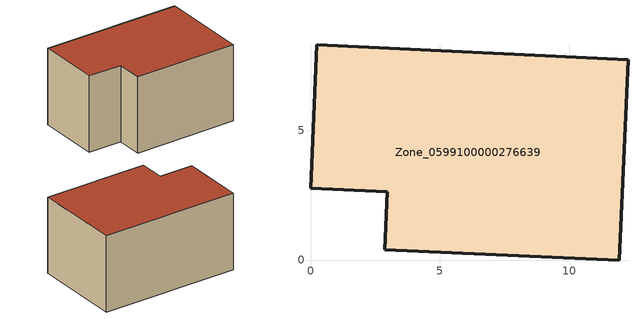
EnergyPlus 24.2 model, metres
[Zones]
Zone_0599100000276639
 floor ground (C_G): 2.86,0.39 2.97,2.63 0,2.78 0.24,8.31 12.26,7.74 11.93,0 z1.56
 wall outside (C_F): 2.97,2.63 2.86,0.39 11.93,0 12.26,7.74 0.24,8.31 0,2.78 2.97,2.63 z1.56:8.24
 roof outside (C_R): 0.24,8.31 0,2.78 2.97,2.63 2.86,0.39 11.93,0 12.26,7.74 z8.24
[BUILDING]
Pand.0599100000276639: North Axis=0; Terrain=City; Loads Convergence Tolerance Value=0.04; Temperature Convergence Tolerance Value=0.4; Solar Distribution=FullExterior; Maximum Number of Warmup Days=25; Minimum Number of Warmup Days=1
[Site:Location]
Rotterdam.The.Hague.AP_ZH_NLD Design_Conditions: Latitude=51.96; Longitude=4.45; Time Zone=1; Elevation=-4.5
[SITE:GROUNDTEMPERATURE:BUILDINGSURFACE]
18, 18, 18, 18, 18, 18, 18, 18, 18, 18, 18, 18
[MATERIAL] Thermal Absorptance=0.9; Solar Absorptance=0.7; Visible Absorptance=0.7
Name | Roughness | Thickness | Conductivity | Density | Specific Heat
G.TC.1975-1991 | MediumSmooth | 0.15 | 0.288461 | 540 | 1210
F.TC.1975-1991 | Rough | 0.3 | 0.230769 | 1920 | 840
R.TC.1975-1991 | MediumRough | 0.2 | 0.153846 | 1500 | 1000
[CONSTRUCTION]
C_G: G.TC.1975-1991
C_F: F.TC.1975-1991
C_R: R.TC.1975-1991
[ZONE]
Zone_0599100000276639: Type=1; Multiplier=1; Ceiling Height=Autocalculate; Volume=Autocalculate; Floor Area=autocalculate; Part of Total Floor Area=Yes
[ZONEINFILTRATION:DESIGNFLOWRATE]
Infil_Zone_0599100000276639: Zone or ZoneList or Space or SpaceList=Zone_0599100000276639; Schedule=AlwaysOn; Design Flow Rate Calculation Method=Flow/Area; Flow Rate per Floor Area=0.003; Constant Term Coefficient=1; Temperature Term Coefficient=0; Velocity Term Coefficient=0; Velocity Squared Term Coefficient=0
[HVACTEMPLATE:ZONE:IDEALLOADSAIRSYSTEM]
Zone_0599100000276639: Maximum Heating Supply Air Temperature=50; Minimum Cooling Supply Air Temperature=13; Maximum Heating Supply Air Humidity Ratio=0.0156; Minimum Cooling Supply Air Humidity Ratio=0.0077; Heating Limit=NoLimit; Cooling Limit=NoLimit; Dehumidification Control Type=ConstantSensibleHeatRatio; Cooling Sensible Heat Ratio=0.7; Dehumidification Setpoint=60; Humidification Control Type=None; Humidification Setpoint=30; Outdoor Air Method=None; Outdoor Air Flow Rate per Person=0.00944; Outdoor Air Flow Rate per Zone Floor Area=0; Outdoor Air Flow Rate per Zone=0; Demand Controlled Ventilation Type=None; Outdoor Air Economizer Type=NoEconomizer; Heat Recovery Type=None; Sensible Heat Recovery Effectiveness=0.7; Latent Heat Recovery Effectiveness=0.65
[ZONECONTROL:THERMOSTAT]
ThermostatControl_Zone_0599100000276639: Zone or ZoneList=Zone_0599100000276639; Control Type Schedule=DualSetpointControlType; Control 1=Thermostat_Zone_0599100000276639; Temperature Difference Between Cutout And Setpoint=0
[THERMOSTATSETPOINT:DUALSETPOINT]
Thermostat_Zone_0599100000276639: Heating Setpoint Temperature Schedule=HeatingSetpoint_Zone_0599100000276639; Cooling Setpoint Temperature Schedule=CoolingSetpoint_Zone_0599100000276639
[SCHEDULE:COMPACT]
HeatingSetpoint_Zone_0599100000276639: Through: 12/31, For: AllDays, Until: 24:00, 21
CoolingSetpoint_Zone_0599100000276639: Through: 12/31, For: AllDays, Until: 24:00, 24
DualSetpointControlType: Through: 12/31, For: AllDays, Until: 24:00, 4
AlwaysOn: Through: 12/31, For: AllDays, Until: 24:00, 1
